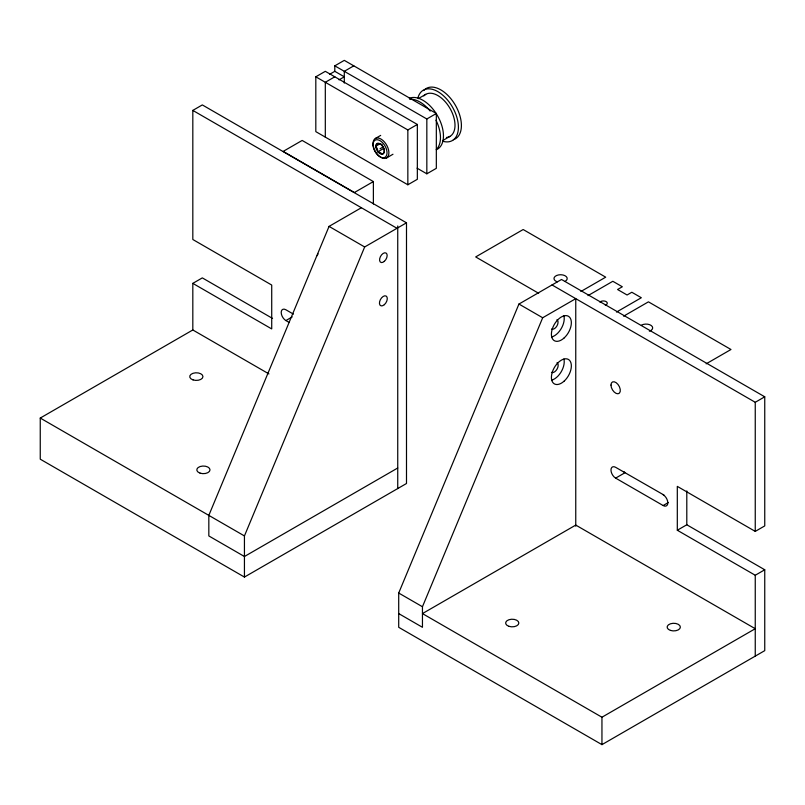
<?xml version="1.0" encoding="UTF-8"?>
<svg xmlns="http://www.w3.org/2000/svg" width="805" height="805" viewBox="0 0 805 805"><rect width="100%" height="100%" fill="white"/><g stroke="black" fill="none" stroke-linecap="round" stroke-linejoin="round"><path stroke-width="1.21" d="M361.385 207.73L329.054 226.396L208.827 515.381L208.827 535.939L244.438 556.507L397.74 467.997M244.438 577.064L244.438 535.939L364.665 246.964L406.495 222.814L406.495 483.503L244.438 577.064L40.25 459.182L40.25 418.057L192.818 329.97L268.94 373.923M398.706 593.033L518.943 304.049L561.518 279.476L764.75 396.805L764.75 525.907L755.251 531.391L677.307 486.381L677.307 530.243L755.251 575.253L764.75 569.769L764.75 650.641L601.949 744.635L398.706 627.306L398.706 593.033L422.454 606.739L422.454 627.296L398.706 613.591M422.454 606.739L542.681 317.754L575.756 298.665L575.756 526.218M375.704 146.258C378.853 138.309 388.574 150.575 382.184 154.308L380.604 152.729L377.867 151.823L377.364 148.704L375.704 146.258L380.383 143.562M192.818 329.97L192.818 283.37L271.718 328.923L271.718 285.05L192.818 239.498L192.818 110.406L202.317 104.922L406.495 222.814M315.812 76.807L325.311 71.323L417.342 124.463L417.342 179.294L407.843 184.778L315.812 131.638L315.812 76.807L407.843 129.947L417.342 124.463M339.026 79.856L344.299 76.807L334.8 71.323L334.8 65.839L344.299 60.365L436.33 113.495L436.33 168.326L426.831 173.81L417.06 168.165M329.527 74.372L334.8 71.323M334.8 76.807L325.311 82.291L325.311 137.122M353.798 65.839L344.299 71.323L344.299 83.076M418.238 98.673L425.714 94.356M375.341 138.48L380.685 135.391M334.8 65.839L426.831 118.979L436.33 113.495M380.02 148.744L383.24 146.892M377.867 151.823L383.472 148.583L381.741 144.125M386.571 157.941L392.981 154.238M192.818 283.37L202.317 277.886L272.563 318.438M442.498 140.694L449.975 136.377M373.379 181.568L354.391 192.536L283.159 151.41L302.157 140.442L373.379 181.568L373.379 203.997M293.443 314.131L285.886 309.774A6.611 3.814 60 0 0 281.207 312.471A6.611 3.814 60 0 0 285.886 320.561L292.215 316.908M580.878 291.501L605.702 277.172L523.169 229.526L475.685 256.936L538.676 293.302M588.002 295.616L612.826 281.287L622.325 286.771L617.576 289.508L627.075 294.992L631.824 292.255L641.323 297.739L616.499 312.068M623.623 316.174L648.438 301.845L730.98 349.501L706.156 363.83M663.994 495.065L615.644 467.323A6.611 3.814 60 0 0 610.975 470.019A6.611 3.814 60 0 0 615.644 478.12L625.143 472.636A6.611 3.814 60 0 1 623.935 471.75M552.019 284.95L755.251 402.289L764.75 396.805M615.644 478.12L663.129 505.53L668.412 502.481M677.307 530.243L686.796 524.769L764.75 569.769M601.949 717.225L755.251 628.715L575.756 525.081L422.454 613.591L601.949 717.225L601.949 744.635M192.818 110.406L397.006 228.298M518.943 304.049L542.681 317.754M329.054 226.396L364.665 246.964M285.886 320.561L289.126 322.433M40.25 418.057L244.438 535.939M755.251 402.289L755.251 531.391M755.251 575.253L755.251 656.125M686.796 490.929L686.796 524.769M426.831 118.979L426.831 173.81M407.843 129.947L407.843 184.778M397.74 225.974L397.74 488.555M557.291 281.851A6.611 3.814 0 0 1 555.178 276.356A6.611 3.814 0 0 1 564.838 275.622A6.611 3.814 0 0 1 565.271 281.247M599.896 302.076A3.965 2.294 0 0 1 606.135 301.603A3.965 2.294 0 0 1 605.31 305.206M641.394 325.19A6.611 3.814 0 0 1 651.315 325.572A6.611 3.814 0 0 1 649.373 331.197M557.03 362.733A5.554 3.21 -60 0 1 557.03 369.143A5.554 3.21 -60 0 1 551.475 372.353M556.939 319.726A5.363 3.099 -60 0 1 556.939 325.914A5.363 3.099 -60 0 1 551.576 329.014M563.892 315.822A14.098 8.141 -60 0 1 551.677 336.983M563.892 359A14.098 8.141 -60 0 1 551.677 380.151M663.129 494.733A6.611 3.814 60 0 1 667.808 502.833A6.611 3.814 60 0 1 663.129 505.53M317.281 255.668A11.24 6.49 60 0 1 318.076 253.917M417.986 97.747A29.081 16.794 60 0 1 452.39 106.964A29.081 16.794 60 0 1 443.173 141.368M423.792 95.896A24.261 14.007 60 0 1 450.498 109.279A24.261 14.007 60 0 1 446.423 137.474M409.614 99.226A29.081 16.794 60 0 1 430.182 111.1M435.978 120.197A29.081 16.794 60 0 1 436.219 149.599M409.332 98.321A29.081 16.794 60 0 1 437.9 116.423A29.081 16.794 60 0 1 437.437 149.187M423.732 90.573A29.081 16.794 60 0 1 454.895 104.419A29.081 16.794 60 0 1 453.356 139.708M373.762 147.929A11.24 6.49 60 0 1 381.419 139.315A11.24 6.49 60 0 1 387.718 156.925A11.24 6.49 60 0 1 374.073 148.824M384.377 304.652A5.554 3.21 -60 0 0 386.138 296.049A5.554 3.21 -60 0 0 379.568 301.875A5.554 3.21 -60 0 0 384.377 304.652M384.347 261.343A5.363 3.099 -60 0 0 386.048 253.032A5.363 3.099 -60 0 0 379.698 258.667A5.363 3.099 -60 0 0 384.347 261.343M193.039 379.9A6.611 3.814 0 0 0 202.951 376.599A6.611 3.814 0 0 0 193.039 373.289A6.611 3.814 0 0 0 193.039 379.9M200.093 473.149A6.611 3.814 0 0 0 210.014 469.848A6.611 3.814 0 0 0 200.093 466.548A6.611 3.814 0 0 0 200.093 473.149M508.931 626.33A6.611 3.814 0 0 0 518.843 623.03A6.611 3.814 0 0 0 508.931 619.729A6.611 3.814 0 0 0 508.931 626.33M670.444 630.406A6.611 3.814 0 0 0 680.366 627.105A6.611 3.814 0 0 0 670.444 623.794A6.611 3.814 0 0 0 670.444 630.406M563.963 381.288A14.098 8.141 -60 0 0 568.431 359.443A14.098 8.141 -60 0 0 551.747 374.234A14.098 8.141 -60 0 0 563.963 381.288M563.963 338.11A14.098 8.141 -60 0 0 568.431 316.264A14.098 8.141 -60 0 0 551.747 331.056A14.098 8.141 -60 0 0 563.963 338.11M610.975 385.062A6.611 3.814 60 0 0 617.988 393.776A6.611 3.814 60 0 0 617.988 384.438A6.611 3.814 60 0 0 610.975 385.062M373.017 144.699A9.912 5.726 60 0 0 383.532 157.78A9.912 5.726 60 0 0 383.532 143.763A9.912 5.726 60 0 0 373.017 144.699M375.774 147.154A6.108 3.522 60 0 0 382.798 154.168A6.108 3.522 60 0 0 381.5 144.92A6.108 3.522 60 0 0 375.774 147.154"/></g></svg>
